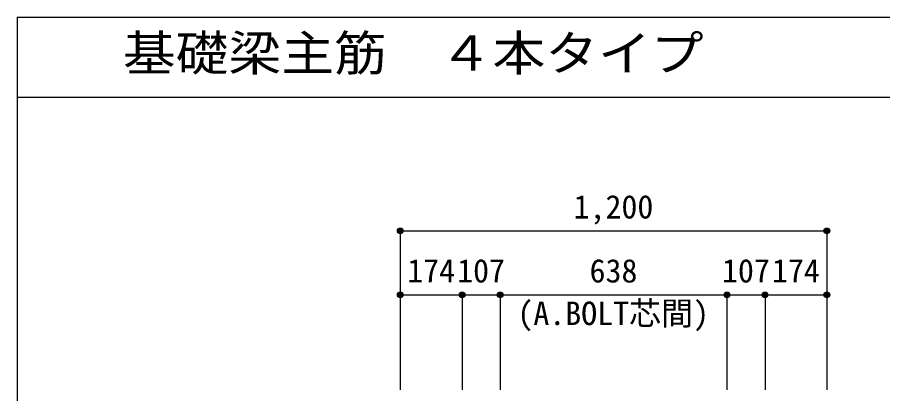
# Model space of a CAD drawing. Units: millimetres at full size, sheet at 1:30. Extents: x -5973 to 5954, y -4195 to 4201.
# Drawn here: x -5973 to -3539, y 3142 to 4201 of the extents above; entities that cross this region are included whole.
import ezdxf
from ezdxf.enums import TextEntityAlignment as Align

# ---------------------------------------------------------------- set-up
doc = ezdxf.new("R2010")
doc.units = ezdxf.units.MM
doc.header["$LTSCALE"] = 30
doc.header["$PDMODE"] = 32
doc.header["$PDSIZE"] = 15
for name, color, linetype in [('0-7_文字', 4, 'Continuous'), ('0-D_寸法', 4, 'Continuous'), ('6-7_文字', 7, 'Continuous'), ('F-0_枠', 6, 'Continuous')]:
    doc.layers.add(name, color=color, linetype=linetype)
doc.styles.add('ＭＳ ゴシック', font='')
doc.styles.get('ＭＳ ゴシック').set_extended_font_data('MS Gothic')

msp = doc.modelspace()

# ---------------------------------------------------------------- linework, layer by layer
at = {"layer": '0-D_寸法'}
for p, q in [((-4895.8, 3600.34), (-4895.8, 3420.34)), ((-4895.8, 3600.34), (-4895.8, 3420.34)), ((-4895.8, 3600.34), (-3695.8, 3600.34)), ((-4895.8, 3600.34), (-3695.8, 3600.34)), ((-3695.8, 3600.34), (-3695.8, 3420.34)), ((-4895.8, 3420.34), (-4895.8, 3153.3)), ((-4895.8, 3420.34), (-4721.8, 3420.34)), ((-4895.8, 3420.34), (-4895.8, 3153.3)), ((-4721.8, 3420.34), (-4721.8, 3153.3)), ((-4721.8, 3420.34), (-4614.8, 3420.34)), ((-4614.8, 3420.34), (-4614.8, 3153.3)), ((-4614.8, 3420.34), (-3976.8, 3420.34)), ((-3976.8, 3420.34), (-3976.8, 3153.3)), ((-3976.8, 3420.34), (-3869.8, 3420.34)), ((-3869.8, 3420.34), (-3869.8, 3153.3)), ((-3869.8, 3420.34), (-3695.8, 3420.34)), ((-3695.8, 3420.34), (-3695.8, 3153.3))]:
    msp.add_line(p, q, dxfattribs=at)
for centre, radius in [((-4895.8, 3600.34), 8), ((-4895.8, 3600.34), 7.2), ((-4895.8, 3600.34), 6.4), ((-4895.8, 3600.34), 5.6), ((-4895.8, 3600.34), 4.8), ((-4895.8, 3600.34), 4), ((-4895.8, 3600.34), 3.2), ((-4895.8, 3600.34), 2.4), ((-3695.8, 3600.34), 8), ((-3695.8, 3600.34), 7.2), ((-3695.8, 3600.34), 6.4), ((-3695.8, 3600.34), 5.6), ((-3695.8, 3600.34), 4.8), ((-3695.8, 3600.34), 4), ((-3695.8, 3600.34), 3.2), ((-3695.8, 3600.34), 2.4), ((-4895.8, 3600.34), 1.6), ((-4895.8, 3600.34), 0.8), ((-3695.8, 3600.34), 1.6), ((-3695.8, 3600.34), 0.8), ((-4895.8, 3420.34), 8), ((-4895.8, 3420.34), 7.2), ((-4895.8, 3420.34), 6.4), ((-4895.8, 3420.34), 5.6), ((-4895.8, 3420.34), 4.8), ((-4895.8, 3420.34), 4), ((-4895.8, 3420.34), 3.2), ((-4895.8, 3420.34), 2.4), ((-4895.8, 3420.34), 1.6), ((-4895.8, 3420.34), 0.8), ((-4721.8, 3420.34), 8), ((-4721.8, 3420.34), 7.2), ((-4721.8, 3420.34), 6.4), ((-4721.8, 3420.34), 5.6), ((-4721.8, 3420.34), 4.8), ((-4721.8, 3420.34), 4), ((-4721.8, 3420.34), 3.2), ((-4721.8, 3420.34), 2.4), ((-4721.8, 3420.34), 1.6), ((-4721.8, 3420.34), 0.8), ((-4614.8, 3420.34), 8), ((-4614.8, 3420.34), 7.2), ((-4614.8, 3420.34), 6.4), ((-4614.8, 3420.34), 5.6), ((-4614.8, 3420.34), 4.8), ((-4614.8, 3420.34), 4), ((-4614.8, 3420.34), 3.2), ((-4614.8, 3420.34), 2.4), ((-4614.8, 3420.34), 1.6), ((-4614.8, 3420.34), 0.8), ((-3976.8, 3420.34), 8), ((-3976.8, 3420.34), 7.2), ((-3976.8, 3420.34), 6.4), ((-3976.8, 3420.34), 5.6), ((-3976.8, 3420.34), 4.8), ((-3976.8, 3420.34), 4), ((-3976.8, 3420.34), 3.2), ((-3976.8, 3420.34), 2.4), ((-3976.8, 3420.34), 1.6), ((-3976.8, 3420.34), 0.8), ((-3869.8, 3420.34), 8), ((-3869.8, 3420.34), 7.2), ((-3869.8, 3420.34), 6.4), ((-3869.8, 3420.34), 5.6), ((-3869.8, 3420.34), 4.8), ((-3869.8, 3420.34), 4), ((-3869.8, 3420.34), 3.2), ((-3869.8, 3420.34), 2.4), ((-3869.8, 3420.34), 1.6), ((-3869.8, 3420.34), 0.8), ((-3695.8, 3420.34), 8), ((-3695.8, 3420.34), 7.2), ((-3695.8, 3420.34), 6.4), ((-3695.8, 3420.34), 5.6), ((-3695.8, 3420.34), 4.8), ((-3695.8, 3420.34), 4), ((-3695.8, 3420.34), 3.2), ((-3695.8, 3420.34), 2.4), ((-3695.8, 3420.34), 1.6), ((-3695.8, 3420.34), 0.8)]:
    msp.add_circle(centre, radius, dxfattribs=at)
at = {"layer": '0-D_寸法', "color": 7}
for p in [(-4895.8, 3600.34), (-4895.8, 3600.34), (-3695.8, 3600.34), (-4895.8, 3420.34), (-4721.8, 3420.34), (-4614.8, 3420.34), (-3976.8, 3420.34), (-3869.8, 3420.34), (-3695.8, 3420.34)]:
    msp.add_point(p, dxfattribs=at)
at = {"layer": 'F-0_枠'}
for q in [(5954.1, 4201.15), (-5972.88, -4195.24)]:
    msp.add_line((-5972.88, 4201.15), q, dxfattribs=at)
at = {"layer": 'F-0_枠', "color": 2}
msp.add_line((-5972.88, 3976.15), (3723.6, 3976.15), dxfattribs=at)

# ---------------------------------------------------------------- texts
at = {"layer": '0-7_文字', "style": 'ＭＳ ゴシック'}
msp.add_text('(A.BOLT芯間)', height=65.98, dxfattribs=at).set_placement((-4566.31, 3315.58), align=Align.BOTTOM_LEFT)
at = {"layer": '0-D_寸法', "style": 'ＭＳ ゴシック'}
for s, p in [('1,200', (-4408.3, 3615.34)), ('174', (-4876.3, 3435.34)), ('107', (-4735.8, 3435.34)), ('638', (-4363.3, 3435.34)), ('107', (-3990.8, 3435.34)), ('174', (-3850.3, 3435.34))]:
    msp.add_text(s, height=65.98, dxfattribs=at).set_placement(p, align=Align.BOTTOM_LEFT)
at = {"layer": '6-7_文字', "color": 2, "style": 'ＭＳ ゴシック', "width": 1.1}
msp.add_text('\u3000\u3000基礎梁主筋\u3000４本タイプ', height=98.97, dxfattribs=at).set_placement((-5972.88, 4021.15), align=Align.BOTTOM_LEFT)

doc.saveas('drawing.dxf')
